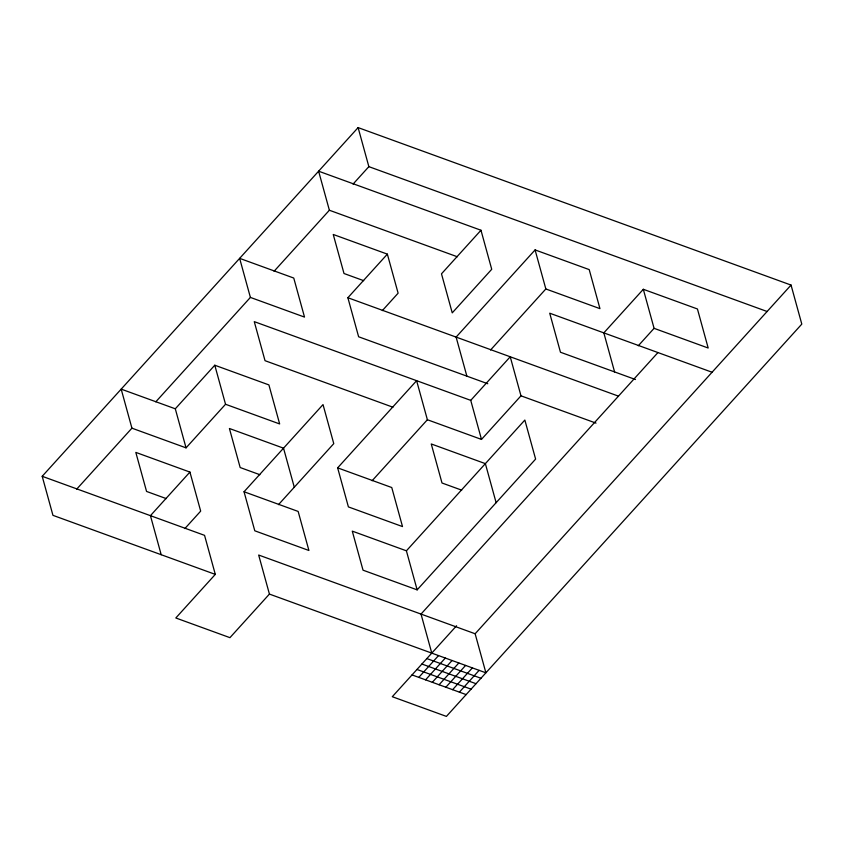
<?xml version="1.0" encoding="UTF-8"?>
<svg xmlns="http://www.w3.org/2000/svg" width="844" height="844" viewBox="0 0 844 844"><rect width="100%" height="100%" fill="white"/><g stroke="black" fill="none" stroke-linecap="round" stroke-linejoin="round"><path stroke-width="1.27" d="M269.426 594.081L485.891 672.805L475.14 633.76L258.665 555.035L269.426 594.081L229.937 637.663L175.816 617.977L215.304 574.395L52.95 515.346L42.2 476.301L358.109 127.602L791.05 285.072L801.8 324.117L446.402 716.398L392.291 696.711L456.562 625.763M76.646 489.193L131.928 428.172L121.177 389.126L175.299 408.802L186.049 447.858L225.538 404.265L214.787 365.22L175.299 408.802M155.802 401.818L250.394 297.415L239.643 258.359L293.754 278.045L304.515 317.091L250.394 297.415M274.089 271.262L329.371 210.24L318.621 171.195L480.974 230.243L491.725 269.289L452.236 312.871L441.486 273.825L480.974 230.243M353.066 184.087L368.86 166.648L358.109 127.602M166.236 498.593L146.561 491.44L135.81 452.395L189.921 472.081L150.432 515.663L161.193 554.708M487.779 383.746L358.626 336.777L347.876 297.732L387.364 254.139L333.243 234.463L344.004 273.509L363.68 280.662M184.878 528.555L200.682 511.126L189.921 472.081M382.321 310.624L398.115 293.184L387.364 254.139M244.043 491.757L298.154 511.443L308.915 550.488L254.793 530.802L244.043 491.757L323.02 404.582L333.77 443.638L278.488 504.659M337.642 467.861L391.764 487.537L402.514 526.582L348.403 506.906L337.642 467.861L416.619 380.686L427.38 419.732L481.491 439.418L520.98 395.825L510.23 356.78L470.741 400.362L481.491 439.418M535.085 249.919L545.846 288.964L599.957 308.651L589.207 269.605L535.085 249.919L456.108 337.094L466.869 376.139M372.098 480.753L427.38 419.732M490.554 349.996L545.846 288.964M406.397 550.816L524.852 420.048L535.613 459.094L417.147 589.861L363.026 570.175L352.275 531.129L406.397 550.816L417.147 589.861M643.318 289.292L654.079 328.337L708.19 348.023L697.439 308.978L643.318 289.292L603.829 332.874L614.59 371.919M638.286 345.766L654.079 328.337M657.951 352.56L421.019 614.084L431.78 653.129M418.793 677.384L438.542 655.588M425.566 679.842L445.305 658.046M475.14 633.76L791.05 285.072M432.328 682.3L452.067 660.504M439.091 684.758L458.83 662.973M445.854 687.227L465.603 665.431M452.616 689.685L472.366 667.889M459.389 692.143L479.128 670.347M368.86 166.648L767.164 311.52M329.371 210.24L457.29 256.755M712.072 372.246L549.718 313.198L560.469 352.243L635.5 379.526M347.876 297.732L618.462 396.142M520.98 395.825L596.012 423.118M470.741 400.362L254.266 321.638L265.027 360.683L392.935 407.209M214.787 365.22L268.898 384.906L279.659 423.952L225.538 404.265M461.689 490.153L442.003 483L431.252 443.955L485.374 463.641L496.124 502.686M131.928 428.172L186.049 447.858M259.846 474.697L240.171 467.534L229.41 428.488L283.531 448.175L294.282 487.22M42.2 476.301L204.554 535.349L215.304 574.395M426.842 658.573L480.953 678.259M421.905 664.028L476.016 683.703M416.968 669.471L471.089 689.158M412.03 674.915L466.152 694.601"/></g></svg>
